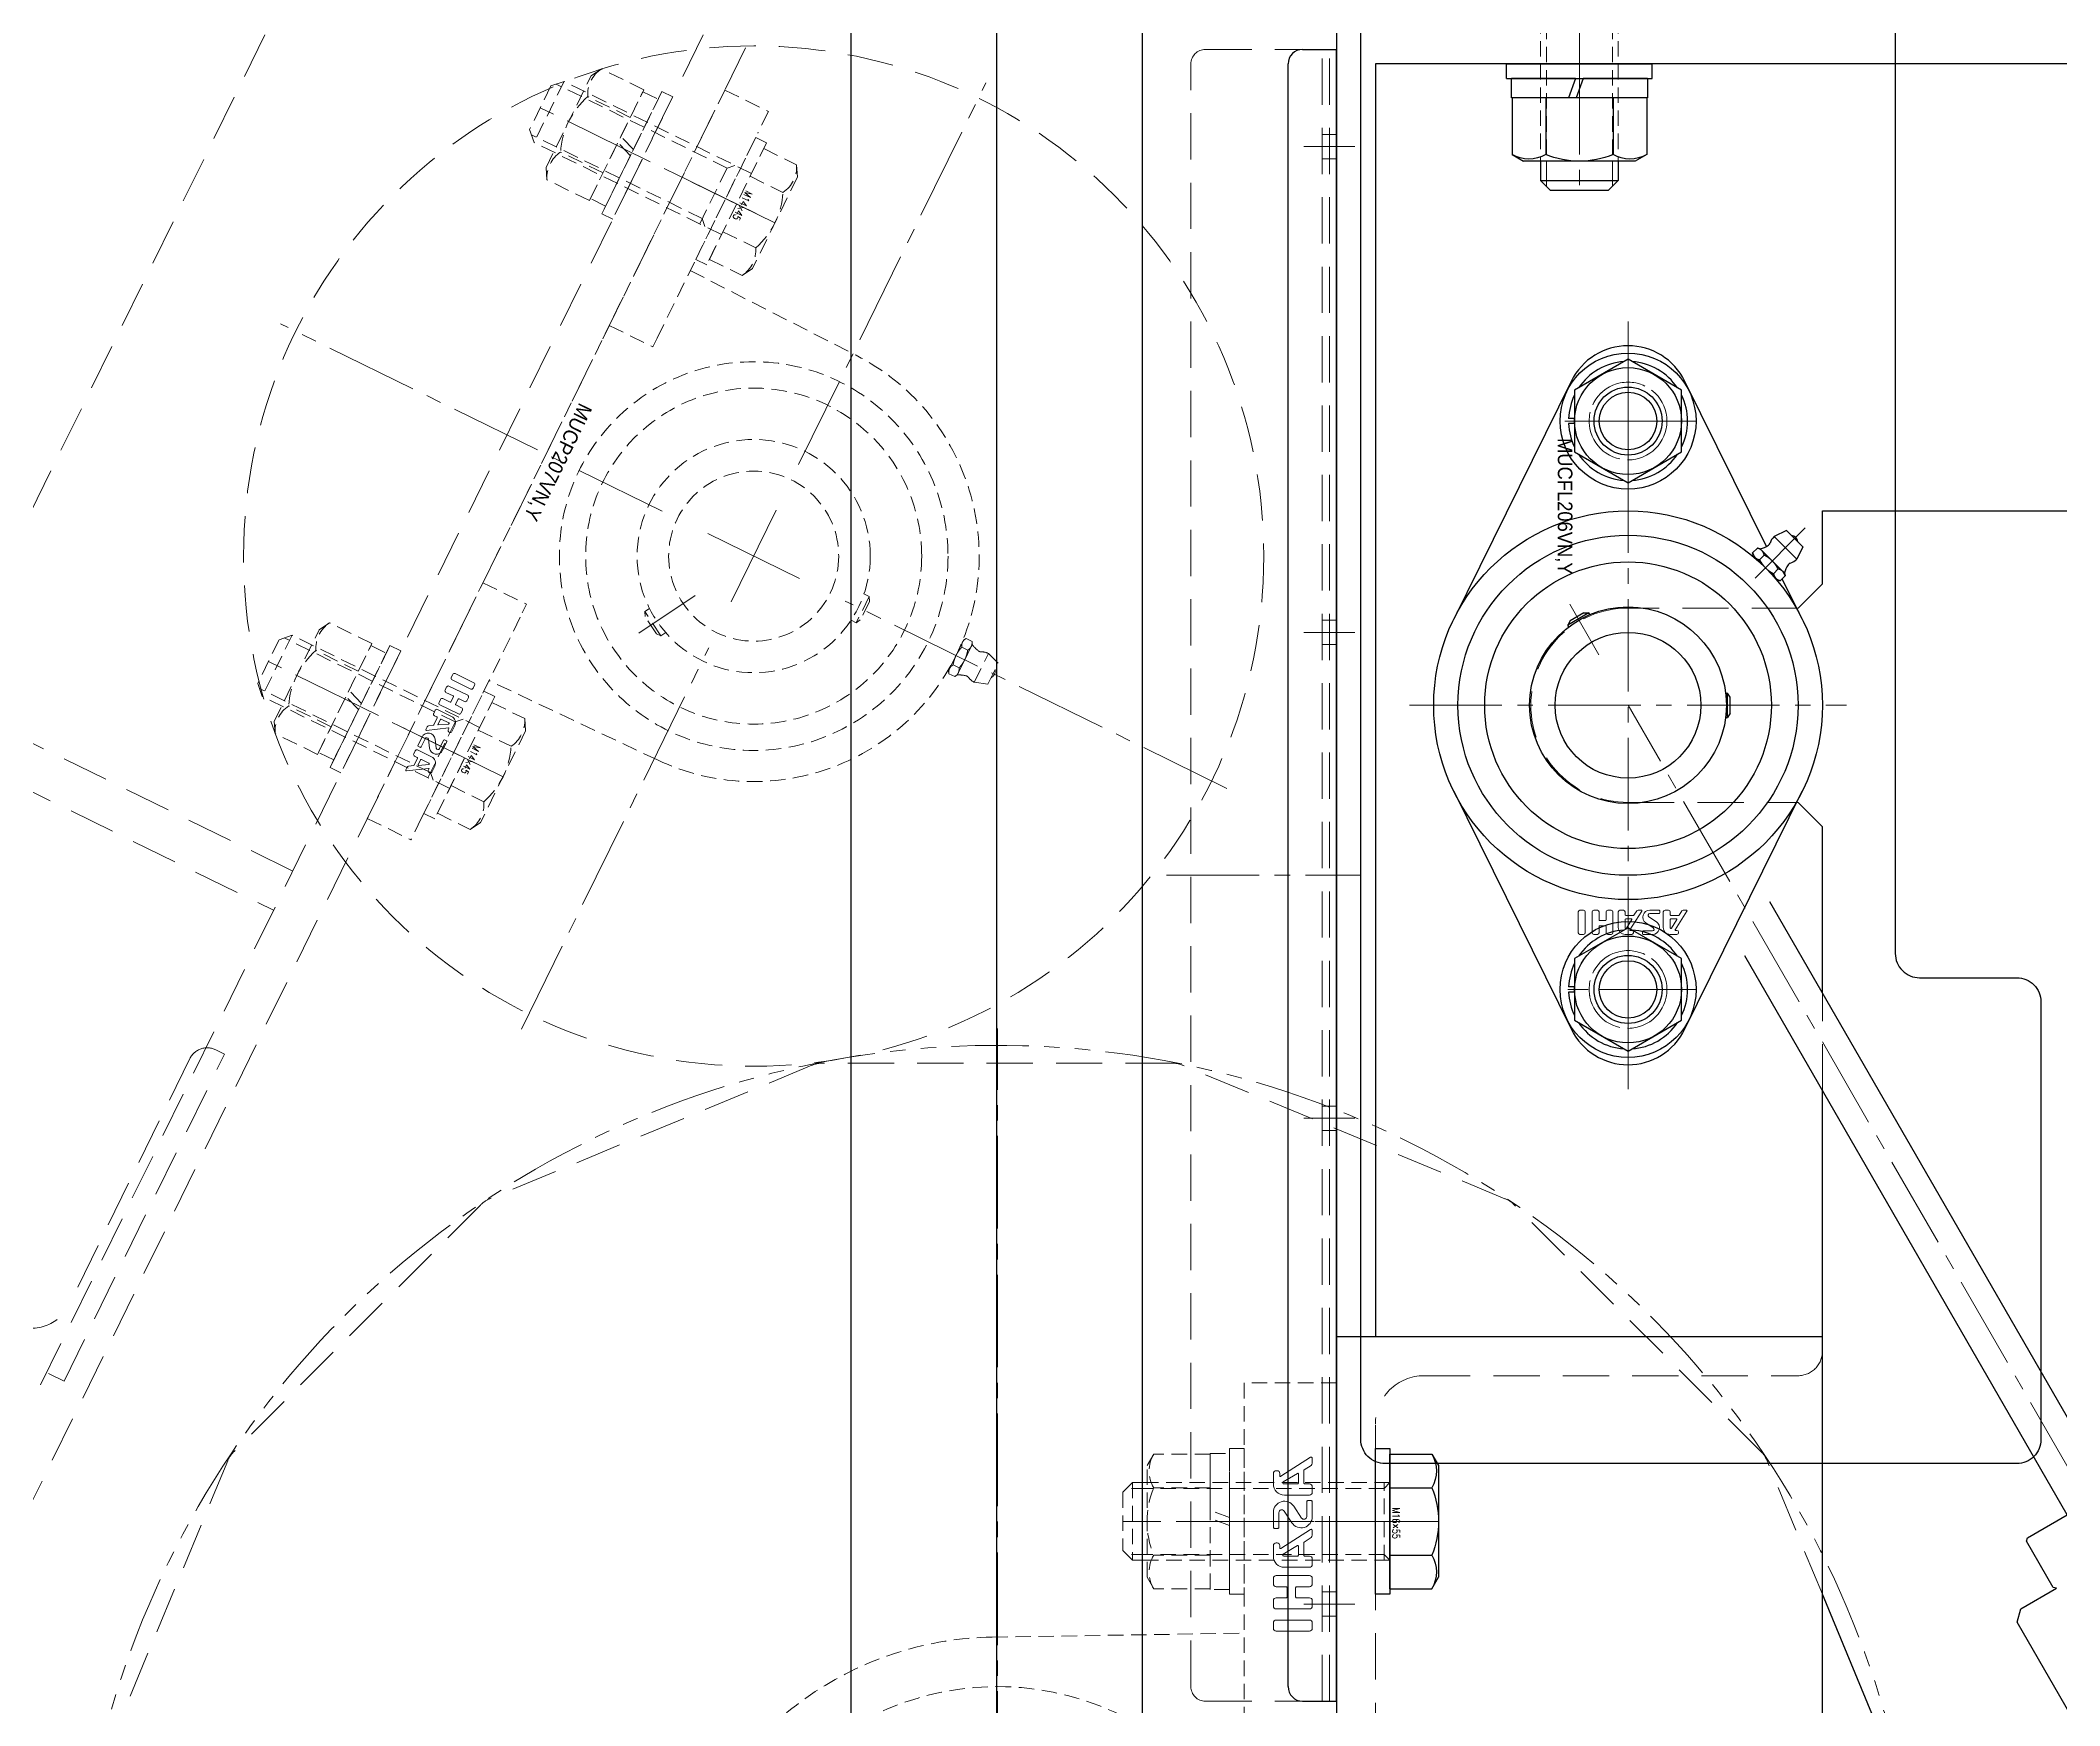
# Model space of a CAD drawing. Header units: millimetres. Extents: x 0 to 51411, y 0 to 16902.
# Drawn here: x 7376.4 to 7792.1, y 15455 to 15797.8 of the extents above; entities that cross this region are included whole.
import ezdxf

# ---------------------------------------------------------------- set-up
doc = ezdxf.new("R2010")
doc.units = ezdxf.units.MM
for name, pattern in [('CENTER2', [28.575, 19.05, -3.175, 3.175, -3.175]), ('HIDDEN2', [4.7625, 3.175, -1.5875]), ('PHANTOM2', [31.75, 15.875, -3.175, 3.175, -3.175, 3.175, -3.175])]:
    doc.linetypes.add(name, pattern=pattern)
for name, color, linetype, lineweight in [('01_外形線', 7, 'Continuous', 25), ('02_細線', 5, 'Continuous', 13), ('03_かくれ線', 6, 'HIDDEN2', 13), ('04_中心線', 1, 'CENTER2', 9), ('06_PHANTOM', 2, 'PHANTOM2', 13)]:
    doc.layers.add(name, color=color, linetype=linetype, lineweight=lineweight)
doc.layers.add('10_補助線', color=8, linetype='Continuous', lineweight=13, plot=False)
doc.styles.get("Standard").update_dxf_attribs({"font": 'arial.ttf'})
doc.styles.add('寸法用', font='simplex.shx', dxfattribs={"width": 0.8, "bigfont": '@extfont2.shx'})

# ---------------------------------------------------------------- blocks, each defined once
blk = doc.blocks.new('A$C630344D5_1_1_1')
at = {"color": 0}
blk.add_lwpolyline([(1160, 150.2), (280, 150.2, -0.037623), (275.52, 150.54), (28.38, 187.87, 1.096072), (6.32, -189.89), (309, -179.82, -0.030069), (312.61, -179.91), (1997.39, -326.79, 0.610481), (2025.81, -281.61), (1921.29, -105.09, -0.309422), (1923.51, -71.27), (2106.95, 162.34, 0.68117), (2034, 286.77), (1164.64, 150.56, -0.038872), (1160, 150.2)], format="xyb", dxfattribs=at)
blk = doc.blocks.new('*U1395')
at = {"layer": '04_中心線', "color": 0, "linetype": 'CENTER2', "transparency": 16777216}
for p, q in [((0, 38), (0, 193.5)), ((-193.5, 0), (-38, 0)), ((38, 0), (193.5, 0)), ((0, -193.5), (0, -38))]:
    blk.add_line(p, q, dxfattribs=at)
at = {"layer": '04_中心線', "color": 0, "linetype": 'Continuous', "transparency": 16777216}
for p, q in [((0, -19), (0, 19)), ((-19, 0), (19, 0))]:
    blk.add_line(p, q, dxfattribs=at)
blk = doc.blocks.new('*U1409')
at = {"layer": '04_中心線', "color": 0, "linetype": 'CENTER2', "transparency": 16777216}
for p, q in [((0, 21), (0, 108.5)), ((-108.5, 0), (-21, 0)), ((21, 0), (108.5, 0)), ((0, -108.5), (0, -21))]:
    blk.add_line(p, q, dxfattribs=at)
at = {"layer": '04_中心線', "color": 0, "linetype": 'Continuous', "transparency": 16777216}
for p, q in [((0, -10.5), (0, 10.5)), ((-10.5, 0), (10.5, 0))]:
    blk.add_line(p, q, dxfattribs=at)

msp = doc.modelspace()

# ---------------------------------------------------------------- linework, layer by layer
at = {"layer": '01_外形線'}
for p, q in [((7543.237, 15829.825), (7543.237, 15291.992)), ((7603.237, 15829.825), (7603.237, 15291.992)), ((7573.237, 15804.825), (7573.237, 15266.992)), ((7636.262, 15795.91), (7643.237, 15795.91)), ((7643.237, 15455.91), (7643.237, 15795.91)), ((7633.262, 15458.91), (7633.262, 15792.91)), ((7651.237, 15792.91), (7651.237, 15530.91)), ((7905.237, 15792.91), (7651.237, 15792.91)), ((7691.58, 15727.664), (7667.369, 15678.615)), ((7731.711, 15693.595), (7714.894, 15727.664)), ((7743.237, 15685.91), (7743.237, 15700.91)), ((7743.237, 15700.91), (7813.237, 15700.91)), ((7735.835, 15696.902), (7733.289, 15695.629)), ((7733.289, 15695.629), (7737.956, 15690.962)), ((7735.835, 15696.902), (7739.229, 15693.508)), ((7728.885, 15692.273), (7729.857, 15693.245)), ((7729.046, 15691.669), (7728.885, 15692.273)), ((7729.046, 15691.669), (7729.378, 15691.338)), ((7729.276, 15691.439), (7729.187, 15691.35)), ((7729.378, 15691.338), (7731.521, 15689.194)), ((7730.461, 15693.083), (7729.857, 15693.245)), ((7731.286, 15691.816), (7730.314, 15690.844)), ((7730.792, 15692.752), (7730.461, 15693.083)), ((7732.936, 15690.609), (7730.792, 15692.752)), ((7735.079, 15688.465), (7732.936, 15690.609)), ((7739.229, 15693.508), (7737.956, 15690.962)), ((7731.521, 15689.194), (7733.665, 15687.051)), ((7734.143, 15688.959), (7733.171, 15687.987)), ((7733.665, 15687.051), (7733.996, 15686.72)), ((7733.766, 15686.949), (7733.677, 15686.86)), ((7733.996, 15686.72), (7734.6, 15686.558)), ((7735.572, 15687.53), (7734.6, 15686.558)), ((7739.105, 15678.615), (7734.992, 15686.949)), ((7735.41, 15688.134), (7735.079, 15688.465)), ((7735.41, 15688.134), (7735.572, 15687.53)), ((7738.237, 15680.91), (7743.237, 15685.91)), ((7695.152, 15679.914), (7690.822, 15677.414)), ((7691.322, 15678.28), (7690.822, 15677.414)), ((7691.024, 15677.063), (7690.822, 15677.414)), ((7694.152, 15679.914), (7691.322, 15678.28)), ((7694.152, 15679.914), (7695.152, 15679.914)), ((7695.355, 15679.563), (7695.152, 15679.914)), ((7723.332, 15663.41), (7723.737, 15663.41)), ((7723.737, 15658.41), (7723.737, 15663.41)), ((7724.237, 15662.544), (7723.737, 15663.41)), ((7724.237, 15659.276), (7724.237, 15662.544)), ((7723.332, 15658.41), (7723.737, 15658.41)), ((7724.237, 15659.276), (7723.737, 15658.41)), ((7667.369, 15643.205), (7691.58, 15594.156)), ((7714.894, 15594.156), (7739.105, 15643.205)), ((7743.237, 15635.91), (7738.237, 15640.91)), ((7743.237, 15601.628), (7743.237, 15635.91)), ((7743.237, 15372.785), (7743.237, 15581.628)), ((7636.262, 15455.91), (7643.237, 15455.91))]:
    msp.add_line(p, q, dxfattribs=at)
at = {"layer": '01_外形線', "color": 4}
msp.add_lwpolyline([(7758.237, 15849.825), (7758.237, 15609.825, 0.4142136), (7763.237, 15604.825), (7783.237, 15604.825, -0.4142136), (7788.237, 15599.825), (7788.237, 15509.825, -0.4142136), (7783.237, 15504.825), (7653.237, 15504.825, -0.4142136), (7648.237, 15509.825), (7648.237, 15849.825, 0.4142136)], format="xyb", dxfattribs=at)
at = {"layer": '01_外形線'}
for points in [[(7643.237, 15800.91), (7643.237, 15270.91), (7913.237, 15270.91), (7913.237, 15790.91), (7903.237, 15800.91), (7643.237, 15800.91)], [(7678.237, 15792.91), (7708.237, 15792.91)], [(7678.237, 15789.91), (7678.237, 15792.91)], [(7678.237, 15789.91), (7708.237, 15789.91)], [(7692.437, 15789.91), (7679.237, 15789.91)], [(7679.237, 15785.91), (7679.237, 15789.91)], [(7692.437, 15789.91), (7690.981, 15785.91)], [(7694.037, 15789.91), (7692.581, 15785.91)], [(7707.237, 15789.91), (7694.037, 15789.91)], [(7707.237, 15789.91), (7707.237, 15785.91)], [(7708.237, 15789.91), (7708.237, 15792.91)], [(7690.981, 15785.91), (7679.237, 15785.91)], [(7707.093, 15785.91), (7679.381, 15785.91)], [(7679.381, 15785.91), (7679.381, 15774.271)], [(7686.309, 15785.91), (7686.309, 15774.271)], [(7707.237, 15785.91), (7692.581, 15785.91)], [(7700.165, 15785.91), (7700.165, 15774.271)], [(7707.093, 15785.91), (7707.093, 15774.271)], [(7679.381, 15774.271), (7681.737, 15772.91)], [(7704.737, 15772.91), (7681.737, 15772.91)], [(7685.237, 15772.91), (7685.237, 15768.91)], [(7701.237, 15772.91), (7701.237, 15768.91)], [(7707.093, 15774.271), (7704.737, 15772.91)], [(7685.237, 15768.91), (7687.237, 15766.91)], [(7685.237, 15768.91), (7701.237, 15768.91)], [(7701.237, 15768.91), (7699.237, 15766.91)], [(7687.237, 15766.91), (7699.237, 15766.91)], [(7703.237, 15732.112), (7692.237, 15725.761)], [(7714.237, 15725.761), (7703.237, 15732.112)], [(7692.237, 15725.761), (7692.237, 15713.059)], [(7714.237, 15713.059), (7714.237, 15725.761)], [(7692.237, 15719.935), (7690.998, 15719.935)], [(7692.237, 15718.885), (7690.998, 15718.885)], [(7692.237, 15713.059), (7703.237, 15706.708)], [(7703.237, 15706.708), (7714.237, 15713.059)], [(7732.324, 15620.531), (7802.317, 15499.298)], [(7703.237, 15615.112), (7692.237, 15608.761)], [(7714.237, 15608.761), (7703.237, 15615.112)], [(7692.237, 15608.761), (7692.237, 15596.059)], [(7714.237, 15596.059), (7714.237, 15608.761)], [(7806.336, 15432.337), (7783.336, 15472.174), (7784.068, 15474.906), (7791.43, 15479.156), (7790.747, 15479.339), (7785.247, 15488.865), (7785.43, 15489.548), (7793.657, 15494.298), (7727.261, 15609.299)], [(7692.237, 15602.935), (7690.998, 15602.935)], [(7692.237, 15601.885), (7690.998, 15601.885)], [(7692.237, 15596.059), (7703.237, 15589.708)], [(7703.237, 15589.708), (7714.237, 15596.059)], [(7743.237, 15270.91), (7743.237, 15530.91), (7643.237, 15530.91)]]:
    msp.add_lwpolyline(points, dxfattribs=at)
for points in [[(7686.309, 15774.271, -0.2679491), (7679.381, 15774.271)], [(7700.165, 15774.271, -0.1963667), (7686.309, 15774.271)], [(7707.093, 15774.271, -0.2679491), (7700.165, 15774.271)], [(7702.406, 15731.632, 0.2318694), (7693.068, 15726.241)], [(7713.406, 15726.241, 0.2318694), (7704.068, 15731.632)], [(7692.237, 15724.801, 0.103572), (7690.998, 15719.935)], [(7714.237, 15714.019, 0.2318694), (7714.237, 15724.801)], [(7690.998, 15718.885, 0.103572), (7692.237, 15714.019)], [(7693.068, 15712.579, 0.2318694), (7702.406, 15707.188)], [(7704.068, 15707.188, 0.2318694), (7713.406, 15712.579)], [(7702.406, 15614.632, 0.2318694), (7693.068, 15609.241)], [(7713.406, 15609.241, 0.2318694), (7704.068, 15614.632)], [(7692.237, 15607.801, 0.103572), (7690.998, 15602.935)], [(7714.237, 15597.019, 0.2318694), (7714.237, 15607.801)], [(7690.998, 15601.885, 0.103572), (7692.237, 15597.019)], [(7693.068, 15595.579, 0.2318694), (7702.406, 15590.188)], [(7704.068, 15590.188, 0.2318694), (7713.406, 15595.579)]]:
    msp.add_lwpolyline(points, format="xyb", dxfattribs=at)
at = {"layer": '01_外形線', "transparency": 33554495}
msp.add_lwpolyline([(7654.237, 15507.91), (7654.237, 15477.91), (7651.237, 15477.91), (7651.237, 15507.91)], close=True, dxfattribs=at)
for points in [[(7654.237, 15506.766), (7662.877, 15506.766)], [(7654.237, 15479.054), (7654.237, 15506.766)], [(7662.877, 15506.766), (7664.237, 15504.41)], [(7664.237, 15504.41), (7664.237, 15481.41)], [(7654.237, 15499.838), (7662.877, 15499.838)], [(7654.237, 15485.982), (7662.877, 15485.982)], [(7654.237, 15479.054), (7662.877, 15479.054)], [(7662.877, 15479.054), (7664.237, 15481.41)]]:
    msp.add_lwpolyline(points, dxfattribs=at)
for points in [[(7662.877, 15506.766, -0.2679491), (7662.877, 15499.838)], [(7662.877, 15499.838, -0.1963667), (7662.877, 15485.982)], [(7662.877, 15485.982, -0.2679491), (7662.877, 15479.054)], [(7759.786, 15372.785), (7759.786, 15436.784, 0.0984914), (7759.33, 15439.08), (7743.237, 15477.931)]]:
    msp.add_lwpolyline(points, format="xyb", dxfattribs=at)
at = {"layer": '01_外形線'}
for centre, radius in [((7703.237, 15719.41), 14), ((7703.237, 15719.41), 11), ((7703.237, 15719.41), 7), ((7703.237, 15719.41), 5.918), ((7703.237, 15660.91), 40), ((7703.237, 15660.91), 35), ((7703.237, 15660.91), 29.508), ((7703.237, 15660.91), 29.508), ((7703.237, 15660.91), 20.25), ((7703.237, 15660.91), 15), ((7703.237, 15602.41), 14), ((7703.237, 15602.41), 11), ((7703.237, 15602.41), 7), ((7703.237, 15602.41), 5.918)]:
    msp.add_circle(centre, radius, dxfattribs=at)
for centre, radius, start, end in [((7636.262, 15792.91), 3, 90, 180), ((7703.237, 15721.91), 13, 26.27136, 153.72864), ((7731.713, 15694.529), 0.8, 303.65336, 342.48703), ((7735.623, 15693.296), 3.3, 135, 162.48703), ((7736.621, 15694.294), 1.588, 9.19606, 80.80394), ((7728.831, 15698.858), 6, 285.76098, 303.65336), ((7741.185, 15686.504), 6, 146.34664, 164.23902), ((7736.856, 15689.386), 0.8, 107.51297, 146.34664), ((7735.623, 15693.296), 3.3, 287.51297, 315), ((7703.237, 15599.91), 13, 206.27136, 333.72864), ((7636.262, 15458.91), 3, 180, 270)]:
    msp.add_arc(centre, radius, start, end, dxfattribs=at)
for points, weights in [([(7728.885, 15692.273), (7729.046, 15691.669), (7729.378, 15691.338)], [1.06657306684, 1.07194812406, 1]), ([(7729.378, 15691.338), (7729.71, 15691.006), (7730.314, 15690.844)], [1, 1.07194812406, 1.06657306684]), ([(7730.792, 15692.752), (7730.461, 15693.083), (7729.857, 15693.245)], [1, 1.07194812406, 1.06657306684]), ([(7730.314, 15690.844), (7730.858, 15689.858), (7731.521, 15689.194)], [1.06657306684, 1.07194812406, 1]), ([(7731.286, 15691.816), (7731.124, 15692.42), (7730.792, 15692.752)], [1.06657306684, 1.07194812406, 1]), ([(7732.936, 15690.609), (7732.272, 15691.272), (7731.286, 15691.816)], [1, 1.07194812406, 1.06657306684]), ([(7734.143, 15688.959), (7733.599, 15689.945), (7732.936, 15690.609)], [1.06657306684, 1.07194812406, 1]), ([(7731.521, 15689.194), (7732.185, 15688.531), (7733.171, 15687.987)], [1, 1.07194812406, 1.06657306684]), ([(7733.171, 15687.987), (7733.333, 15687.383), (7733.665, 15687.051)], [1.06657306684, 1.07194812406, 1]), ([(7733.665, 15687.051), (7733.996, 15686.72), (7734.6, 15686.558)], [1, 1.07194812406, 1.06657306684]), ([(7735.079, 15688.465), (7734.747, 15688.797), (7734.143, 15688.959)], [1, 1.07194812406, 1.06657306684]), ([(7735.572, 15687.53), (7735.41, 15688.134), (7735.079, 15688.465)], [1.06657306684, 1.07194812406, 1])]:
    msp.add_rational_spline(points, weights, degree=2, dxfattribs=at)
at = {"layer": '02_細線'}
for points in [[(7686.437, 15772.91), (7686.437, 15767.71)], [(7700.037, 15772.91), (7700.037, 15767.71)]]:
    msp.add_lwpolyline(points, dxfattribs=at)
at = {"layer": '03_かくれ線', "ltscale": 3}
for p, q in [((7616.262, 15795.91), (7643.237, 15795.91)), ((7640.262, 15455.91), (7640.262, 15795.91)), ((7641.762, 15455.91), (7641.762, 15795.91)), ((7613.262, 15458.91), (7613.262, 15792.91)), ((7743.237, 15581.628), (7743.237, 15601.628)), ((7616.262, 15455.91), (7643.237, 15455.91))]:
    msp.add_line(p, q, dxfattribs=at)
at = {"layer": '03_かくれ線', "transparency": 33554495}
for p, q in [((7517.333, 15787.544), (7515.13, 15783.056)), ((7517.333, 15787.544), (7526.31, 15783.138)), ((7494.42, 15740.865), (7515.13, 15783.056)), ((7526.31, 15783.138), (7524.107, 15778.649)), ((7503.396, 15736.458), (7524.107, 15778.649)), ((7510.226, 15750.372), (7544.37, 15732.937)), ((7494.42, 15740.865), (7493.538, 15739.069)), ((7467.54, 15686.106), (7493.538, 15739.069)), ((7493.538, 15739.069), (7502.515, 15734.663)), ((7503.396, 15736.458), (7502.515, 15734.663)), ((7467.54, 15686.106), (7466.659, 15684.311)), ((7467.54, 15686.106), (7476.517, 15681.7)), ((7443.745, 15637.632), (7466.659, 15684.311)), ((7476.517, 15681.7), (7475.635, 15679.904)), ((7547.033, 15683.29), (7544.389, 15677.904)), ((7547.1, 15682.292), (7545.219, 15678.461)), ((7545.966, 15683.813), (7547.033, 15683.29)), ((7547.1, 15682.292), (7547.033, 15683.29)), ((7454.925, 15637.714), (7475.635, 15679.904)), ((7501.823, 15680.839), (7500.836, 15680.177)), ((7504.179, 15675.194), (7500.836, 15680.177)), ((7500.903, 15679.179), (7500.836, 15680.177)), ((7503.281, 15675.635), (7500.903, 15679.179)), ((7543.322, 15678.427), (7544.389, 15677.904)), ((7545.219, 15678.461), (7544.389, 15677.904)), ((7503.281, 15675.635), (7504.179, 15675.194)), ((7505.165, 15675.856), (7504.179, 15675.194)), ((7564.921, 15671.167), (7566.257, 15673.888)), ((7566.32, 15674.017), (7566.222, 15674.065)), ((7566.257, 15673.888), (7566.463, 15674.309)), ((7566.463, 15674.309), (7566.982, 15674.657)), ((7568.217, 15674.051), (7566.982, 15674.657)), ((7568.259, 15673.427), (7568.052, 15673.006)), ((7568.259, 15673.427), (7568.217, 15674.051)), ((7563.585, 15668.446), (7564.921, 15671.167)), ((7565.545, 15668.609), (7564.311, 15669.215)), ((7566.716, 15670.285), (7565.381, 15667.565)), ((7567.326, 15672.237), (7566.092, 15672.843)), ((7568.052, 15673.006), (7566.716, 15670.285)), ((7568.673, 15665.649), (7571.582, 15671.573)), ((7571.494, 15665.267), (7573.609, 15669.576)), ((7573.609, 15669.576), (7571.582, 15671.573)), ((7503.483, 15649.643), (7468.805, 15665.99)), ((7563.379, 15668.025), (7563.585, 15668.446)), ((7563.379, 15668.025), (7563.421, 15667.401)), ((7563.421, 15667.401), (7564.655, 15666.795)), ((7563.522, 15668.317), (7563.424, 15668.365)), ((7565.174, 15667.144), (7564.655, 15666.795)), ((7565.381, 15667.565), (7565.174, 15667.144)), ((7571.494, 15665.267), (7568.673, 15665.649)), ((7443.745, 15637.632), (7452.722, 15633.225)), ((7454.925, 15637.714), (7452.722, 15633.225))]:
    msp.add_line(p, q, dxfattribs=at)
at = {"layer": '03_かくれ線'}
for p, q in [((7640.237, 15778.41), (7643.237, 15778.41)), ((7640.237, 15773.41), (7643.237, 15773.41)), ((7640.237, 15678.41), (7643.237, 15678.41)), ((7640.237, 15673.41), (7643.237, 15673.41)), ((7640.237, 15578.41), (7643.237, 15578.41)), ((7640.237, 15573.41), (7643.237, 15573.41)), ((7640.237, 15478.41), (7643.237, 15478.41)), ((7640.237, 15473.41), (7643.237, 15473.41))]:
    msp.add_line(p, q, dxfattribs=at)
for points in [[(7685.237, 15811.91), (7685.237, 15772.91)], [(7686.437, 15810.71), (7686.437, 15772.91)], [(7700.037, 15810.71), (7700.037, 15772.91)], [(7701.237, 15811.91), (7701.237, 15772.91)]]:
    msp.add_lwpolyline(points, dxfattribs=at)
at = {"layer": '03_かくれ線', "ltscale": 3, "transparency": 33554495}
for points in [[(7422.654, 15798.91), (7260.943, 15469.477), (7274.654, 15429.328), (7328.515, 15402.889), (7522.913, 15798.91)], [(7512.887, 15798.91), (7320.436, 15406.854)], [(7428.395, 15626.786), (7361.069, 15659.835), (7357.103, 15651.755), (7424.429, 15618.707)]]:
    msp.add_lwpolyline(points, dxfattribs=at)
at = {"layer": '03_かくれ線', "transparency": 33554495}
for points in [[(7480.554, 15771.622), (7489.808, 15790.473)], [(7491.919, 15791.889), (7489.808, 15790.473)], [(7500.652, 15787.602), (7491.919, 15791.889)], [(7481.549, 15788.4), (7477.143, 15779.423)], [(7484.226, 15789.314), (7478.057, 15776.747)], [(7484.226, 15789.314), (7481.549, 15788.4)], [(7517.809, 15771.492), (7482.62, 15788.766)], [(7522.826, 15770.366), (7484.226, 15789.314)], [(7497.854, 15781.901), (7489.12, 15786.188)], [(7489.458, 15764.798), (7500.652, 15787.602)], [(7504.366, 15787.225), (7492.028, 15762.09)], [(7506.61, 15786.124), (7494.272, 15760.989)], [(7495.925, 15777.972), (7500.453, 15787.197)], [(7498.506, 15775.286), (7503.595, 15785.655)], [(7500.453, 15787.197), (7503.595, 15785.655)], [(7506.61, 15786.124), (7504.366, 15787.225)], [(7478.057, 15776.747), (7477.143, 15779.423)], [(7512.697, 15761.079), (7477.508, 15778.353)], [(7498.506, 15775.286), (7495.925, 15777.972)], [(7516.657, 15757.799), (7478.057, 15776.747)], [(7492.257, 15770.499), (7483.523, 15774.786)], [(7489.657, 15765.204), (7495.308, 15776.715)], [(7492.799, 15763.661), (7497.889, 15774.03)], [(7497.889, 15774.03), (7495.308, 15776.715)], [(7514.144, 15752.68), (7525.338, 15775.484)], [(7525.338, 15775.484), (7532.097, 15772.167)], [(7480.725, 15769.085), (7480.554, 15771.622)], [(7489.458, 15764.798), (7480.725, 15769.085)], [(7512.168, 15760.002), (7518.338, 15772.569)], [(7517.809, 15771.492), (7519.415, 15772.041)], [(7522.54, 15769.783), (7529.298, 15766.466)], [(7532.268, 15769.63), (7523.014, 15750.779)], [(7532.097, 15772.167), (7532.268, 15769.63)], [(7492.799, 15763.661), (7489.657, 15765.204)], [(7492.028, 15762.09), (7494.272, 15760.989)], [(7512.697, 15761.079), (7513.246, 15759.473)], [(7516.943, 15758.381), (7523.701, 15755.064)], [(7514.144, 15752.68), (7520.903, 15749.363)], [(7520.903, 15749.363), (7523.014, 15750.779)], [(7435.956, 15677.884), (7433.845, 15676.468)], [(7444.69, 15673.597), (7435.956, 15677.884)], [(7425.587, 15674.395), (7421.18, 15665.418)], [(7428.263, 15675.309), (7422.094, 15662.741)], [(7424.591, 15657.616), (7433.845, 15676.468)], [(7428.263, 15675.309), (7425.587, 15674.395)], [(7461.846, 15657.487), (7426.657, 15674.76)], [(7466.863, 15656.361), (7428.263, 15675.309)], [(7433.496, 15650.793), (7444.69, 15673.597)], [(7448.404, 15673.22), (7436.066, 15648.085)], [(7439.963, 15663.967), (7444.491, 15673.192)], [(7444.491, 15673.192), (7447.633, 15671.649)], [(7450.648, 15672.119), (7448.404, 15673.22)], [(7441.891, 15667.896), (7433.158, 15672.183)], [(7450.648, 15672.119), (7438.31, 15646.984)], [(7442.543, 15661.281), (7447.633, 15671.649)], [(7422.094, 15662.741), (7421.18, 15665.418)], [(7456.735, 15647.074), (7421.546, 15664.347)], [(7460.694, 15643.793), (7422.094, 15662.741)], [(7436.294, 15656.494), (7427.561, 15660.781)], [(7433.695, 15651.198), (7439.346, 15662.71)], [(7441.926, 15660.024), (7439.346, 15662.71)], [(7442.543, 15661.281), (7439.963, 15663.967)], [(7458.182, 15638.675), (7469.376, 15661.479)], [(7469.376, 15661.479), (7476.134, 15658.162)], [(7424.762, 15655.08), (7424.591, 15657.616)], [(7436.837, 15649.656), (7441.926, 15660.024)], [(7456.206, 15645.997), (7462.375, 15658.564)], [(7461.846, 15657.487), (7463.452, 15658.035)], [(7476.134, 15658.162), (7476.305, 15655.625)], [(7433.496, 15650.793), (7424.762, 15655.08)], [(7466.577, 15655.778), (7473.336, 15652.461)], [(7476.305, 15655.625), (7467.052, 15636.774)], [(7436.837, 15649.656), (7433.695, 15651.198)], [(7436.066, 15648.085), (7438.31, 15646.984)], [(7456.735, 15647.074), (7457.283, 15645.468)], [(7460.98, 15644.376), (7467.739, 15641.058)], [(7458.182, 15638.675), (7464.94, 15635.357)], [(7464.94, 15635.357), (7467.052, 15636.774)], [(7643.237, 15521.41), (7624.237, 15521.41)], [(7624.237, 15521.41), (7624.237, 15452.91)], [(7643.237, 15521.41), (7643.237, 15451.41)], [(7617.237, 15495.166), (7617.237, 15506.91)], [(7617.237, 15506.91), (7621.237, 15506.91)], [(7621.237, 15507.91), (7621.237, 15477.91)], [(7621.237, 15507.91), (7624.237, 15507.91)], [(7621.237, 15493.71), (7621.237, 15506.91)], [(7624.237, 15507.91), (7624.237, 15477.91)], [(7605.598, 15506.766), (7604.237, 15504.41)], [(7604.237, 15481.41), (7604.237, 15504.41)], [(7617.237, 15506.766), (7605.598, 15506.766)], [(7617.237, 15479.054), (7617.237, 15506.766)], [(7601.237, 15500.91), (7599.237, 15498.91)], [(7599.237, 15498.91), (7599.237, 15486.91)], [(7604.237, 15499.71), (7600.037, 15499.71)], [(7604.237, 15500.91), (7601.237, 15500.91)], [(7601.237, 15500.91), (7601.237, 15484.91)], [(7654.237, 15500.91), (7604.237, 15500.91)], [(7653.037, 15499.71), (7604.237, 15499.71)], [(7617.237, 15499.838), (7605.598, 15499.838)], [(7653.037, 15484.91), (7653.037, 15500.91)], [(7653.037, 15499.71), (7654.237, 15500.91)], [(7621.237, 15493.71), (7617.237, 15495.166)], [(7617.237, 15478.91), (7617.237, 15493.566)], [(7621.237, 15492.11), (7617.237, 15493.566)], [(7621.237, 15478.91), (7621.237, 15492.11)], [(7601.237, 15484.91), (7599.237, 15486.91)], [(7604.237, 15486.11), (7600.037, 15486.11)], [(7653.037, 15486.11), (7604.237, 15486.11)], [(7653.037, 15486.11), (7654.237, 15484.91)], [(7604.237, 15484.91), (7601.237, 15484.91)], [(7654.237, 15484.91), (7604.237, 15484.91)], [(7617.237, 15485.982), (7605.598, 15485.982)], [(7605.598, 15479.054), (7604.237, 15481.41)], [(7617.237, 15479.054), (7605.598, 15479.054)], [(7621.237, 15478.91), (7617.237, 15478.91)], [(7621.237, 15477.91), (7624.237, 15477.91)], [(7572.374, 15469.102), (7624.237, 15469.91)]]:
    msp.add_lwpolyline(points, dxfattribs=at)
for points in [[(7489.12, 15786.188, -0.2679491), (7491.919, 15791.889)], [(7483.523, 15774.786, -0.2001545), (7489.12, 15786.188)], [(7480.725, 15769.085, -0.2679491), (7483.523, 15774.786)], [(7532.097, 15772.167, -0.2679491), (7529.298, 15766.466)], [(7529.298, 15766.466, -0.2001545), (7523.701, 15755.064)], [(7523.701, 15755.064, -0.2679491), (7520.903, 15749.363)], [(7433.158, 15672.183, -0.2679491), (7435.956, 15677.884)], [(7427.561, 15660.781, -0.2001545), (7433.158, 15672.183)], [(7424.762, 15655.08, -0.2679491), (7427.561, 15660.781)], [(7476.134, 15658.162, -0.2679491), (7473.336, 15652.461)], [(7473.336, 15652.461, -0.2001545), (7467.739, 15641.058)], [(7467.739, 15641.058, -0.2679491), (7464.94, 15635.357)], [(7605.598, 15499.838, -0.2679491), (7605.598, 15506.766)], [(7605.598, 15485.982, -0.1963667), (7605.598, 15499.838)], [(7605.598, 15479.054, -0.2679491), (7605.598, 15485.982)]]:
    msp.add_lwpolyline(points, format="xyb", dxfattribs=at)
for points in [[(7506.61, 15786.124), (7494.272, 15760.989), (7492.028, 15762.09), (7504.366, 15787.225)], [(7511.354, 15752.668), (7523.692, 15777.803), (7525.936, 15776.702), (7513.598, 15751.567)], [(7450.648, 15672.119), (7438.31, 15646.984), (7436.066, 15648.085), (7448.404, 15673.22)], [(7455.391, 15638.663), (7467.729, 15663.798), (7469.974, 15662.697), (7457.635, 15637.562)]]:
    msp.add_lwpolyline(points, close=True, dxfattribs=at)
at = {"layer": '03_かくれ線', "ltscale": 3}
for points in [[(7738.237, 15680.91), (7703.237, 15680.91, 1), (7703.237, 15640.91), (7738.237, 15640.91)], [(7743.237, 15273.91, 0.4142136), (7738.237, 15278.91), (7661.237, 15278.91, -0.4142136), (7651.237, 15288.91), (7651.237, 15512.91, -0.4142136), (7661.237, 15522.91), (7738.237, 15522.91, 0.4142136), (7743.237, 15527.91)]]:
    msp.add_lwpolyline(points, format="xyb", dxfattribs=at)
at = {"layer": '03_かくれ線', "ltscale": 3, "transparency": 33554495}
msp.add_lwpolyline([(7412.564, 15589.997, 0.4142136), (7407.211, 15588.169), (7382.314, 15537.45, -0.4142136), (7370.939, 15533.566), (7320.22, 15558.462, 0.4142136), (7314.866, 15556.634), (7313.985, 15554.839), (7381.311, 15521.79), (7414.36, 15589.116)], format="xyb", close=True, dxfattribs=at)
msp.add_lwpolyline([(7743.237, 15477.931), (7731.873, 15505.366, 0.0984914), (7730.572, 15507.312), (7679.839, 15558.045, 0.0984914), (7677.893, 15559.346), (7611.607, 15586.803, 0.0984914), (7609.311, 15587.259), (7537.563, 15587.259, 0.0984914), (7535.267, 15586.803), (7468.981, 15559.346, 0.0984914), (7467.035, 15558.045), (7416.302, 15507.312, 0.0984914), (7415.001, 15505.366), (7387.545, 15439.08, 0.0984914), (7387.088, 15436.784), (7387.088, 15365.036, 0.0984914), (7387.545, 15362.74), (7415.001, 15296.454, 0.0984914), (7416.302, 15294.508), (7457.9, 15252.91)], format="xyb", dxfattribs=at)
msp.add_circle((7523.269, 15691.613), 105, dxfattribs=at)
at = {"layer": '03_かくれ線', "transparency": 33554495}
for radius in [40, 34.583, 34.583, 24, 17.5]:
    msp.add_circle((7523.269, 15691.613), radius, dxfattribs=at)
at = {"layer": '03_かくれ線'}
for centre in [(7703.237, 15719.41), (7703.237, 15602.41)]:
    msp.add_circle(centre, 8, dxfattribs=at)
at = {"layer": '03_かくれ線', "ltscale": 3}
for centre in [(7703.237, 15719.41), (7703.237, 15602.41)]:
    msp.add_circle(centre, 8, dxfattribs=at)
for centre, start, end in [((7616.262, 15792.91), 90, 180), ((7616.262, 15458.91), 180, 270)]:
    msp.add_arc(centre, 3, start, end, dxfattribs=at)
at = {"layer": '03_かくれ線', "transparency": 33554495}
for centre, radius, start, end in [((7523.269, 15691.613), 46.4, 244.76005, 62.94927), ((7573.197, 15676.836), 6, 214.61564, 232.50802), ((7570.032, 15672.71), 0.8, 232.50802, 271.34169), ((7570.128, 15668.611), 3.3, 63.85466, 91.34169), ((7565.498, 15661.152), 6, 75.2013, 93.09368), ((7566.826, 15666.18), 0.8, 36.36762, 75.2013), ((7570.128, 15668.611), 3.3, 216.36762, 243.85466), ((7571.396, 15667.989), 1.588, 298.05072, 9.65859), ((7573.437, 15400.91), 68.2, 90.89288, 220.73819), ((7573.437, 15400.91), 58, 63.70844, 116.29156)]:
    msp.add_arc(centre, radius, start, end, dxfattribs=at)
for points, weights in [([(7566.092, 15672.843), (7566.05, 15673.467), (7566.257, 15673.888)], [1.06657306684, 1.07194812406, 1]), ([(7566.257, 15673.888), (7566.463, 15674.309), (7566.982, 15674.657)], [1, 1.07194812406, 1.06657306684]), ([(7568.217, 15674.051), (7568.259, 15673.427), (7568.052, 15673.006)], [1.06657306684, 1.07194812406, 1]), ([(7563.585, 15668.446), (7563.792, 15668.867), (7564.311, 15669.215)], [1, 1.07194812406, 1.06657306684]), ([(7564.311, 15669.215), (7564.508, 15670.325), (7564.921, 15671.167)], [1.06657306684, 1.07194812406, 1]), ([(7564.921, 15671.167), (7565.334, 15672.009), (7566.092, 15672.843)], [1, 1.07194812406, 1.06657306684]), ([(7566.716, 15670.285), (7566.303, 15669.444), (7565.545, 15668.609)], [1, 1.07194812406, 1.06657306684]), ([(7567.326, 15672.237), (7567.13, 15671.127), (7566.716, 15670.285)], [1.06657306684, 1.07194812406, 1]), ([(7568.052, 15673.006), (7567.845, 15672.585), (7567.326, 15672.237)], [1, 1.07194812406, 1.06657306684]), ([(7563.421, 15667.401), (7563.379, 15668.025), (7563.585, 15668.446)], [1.06657306684, 1.07194812406, 1]), ([(7565.381, 15667.565), (7565.174, 15667.144), (7564.655, 15666.795)], [1, 1.07194812406, 1.06657306684]), ([(7565.545, 15668.609), (7565.587, 15667.985), (7565.381, 15667.565)], [1.06657306684, 1.07194812406, 1])]:
    msp.add_rational_spline(points, weights, degree=2, dxfattribs=at)
at = {"layer": '04_中心線'}
for p, q in [((7693.237, 15787.545), (7693.237, 15821.953)), ((7636.487, 15775.91), (7646.987, 15775.91)), ((7703.237, 15739.91), (7703.237, 15581.91)), ((7690.237, 15719.41), (7716.237, 15719.41)), ((7690.237, 15719.41), (7716.237, 15719.41)), ((7729.4, 15687.073), (7739.724, 15697.397)), ((7691.237, 15681.695), (7697.237, 15671.302)), ((7636.487, 15675.91), (7646.987, 15675.91)), ((7658.237, 15660.91), (7748.237, 15660.91)), ((7838.487, 15426.65), (7703.237, 15660.91)), ((7608.262, 15625.91), (7648.237, 15625.91)), ((7716.237, 15602.41), (7690.237, 15602.41)), ((7716.237, 15602.41), (7690.237, 15602.41)), ((7636.487, 15575.91), (7646.987, 15575.91)), ((7636.487, 15475.91), (7646.987, 15475.91))]:
    msp.add_line(p, q, dxfattribs=at)
at = {"layer": '04_中心線', "transparency": 33554495}
for p, q in [((7523.781, 15762.099), (7504.032, 15771.794)), ((7499.601, 15675.736), (7511.227, 15683.535)), ((7467.818, 15648.094), (7448.07, 15657.788))]:
    msp.add_line(p, q, dxfattribs=at)
at = {"layer": '04_中心線'}
for points in [[(7693.237, 15821.91), (7693.237, 15766.91)], [(7703.237, 15705.41), (7703.237, 15733.41)], [(7703.237, 15705.41), (7703.237, 15733.41)], [(7717.237, 15719.41), (7689.237, 15719.41)], [(7703.237, 15588.41), (7703.237, 15616.41)], [(7703.237, 15588.41), (7703.237, 15616.41)], [(7717.237, 15602.41), (7689.237, 15602.41)], [(7717.237, 15602.41), (7689.237, 15602.41)]]:
    msp.add_lwpolyline(points, dxfattribs=at)
at = {"layer": '04_中心線', "transparency": 33554495}
for points in [[(7527.641, 15760.205), (7479.346, 15783.912)], [(7471.678, 15646.199), (7423.383, 15669.906)], [(7664.237, 15492.91), (7599.237, 15492.91)], [(7613.237, 15492.91), (7653.237, 15492.91)], [(7573.437, 15324.598), (7573.437, 15477.222)]]:
    msp.add_lwpolyline(points, dxfattribs=at)
at = {"layer": '10_補助線', "transparency": 33554495}
for p, q in [((7460.552, 15664.85), (7464.399, 15662.962)), ((7461.333, 15667.252), (7461.018, 15666.611)), ((7461.182, 15666.133), (7465.029, 15664.244)), ((7465.658, 15665.527), (7461.811, 15667.415)), ((7465.507, 15664.408), (7465.822, 15665.049)), ((7458.5, 15661.481), (7458.815, 15662.122)), ((7462.511, 15659.115), (7458.664, 15661.003)), ((7459.293, 15662.286), (7460.768, 15661.562)), ((7459.759, 15664.046), (7460.074, 15664.687)), ((7461.397, 15662.844), (7459.923, 15663.568)), ((7460.959, 15661.627), (7461.463, 15662.653)), ((7462.424, 15662.181), (7461.921, 15661.155)), ((7461.986, 15660.964), (7463.14, 15660.397)), ((7463.77, 15661.68), (7462.616, 15662.246)), ((7464.563, 15662.484), (7464.248, 15661.843)), ((7456.329, 15656.697), (7457.378, 15656.836)), ((7457.399, 15659.237), (7457.714, 15659.878)), ((7457.433, 15656.876), (7458.14, 15658.316)), ((7458.075, 15658.507), (7457.562, 15658.759)), ((7458.191, 15660.041), (7461.077, 15658.625)), ((7458.27, 15656.96), (7458.781, 15658.001)), ((7460.468, 15657.037), (7458.341, 15656.858)), ((7458.973, 15658.067), (7460.519, 15657.308)), ((7461.73, 15656.713), (7461.135, 15655.501)), ((7463.304, 15659.919), (7462.989, 15659.278)), ((7455.005, 15654.36), (7454.157, 15652.633)), ((7454.222, 15652.441), (7454.607, 15652.253)), ((7454.798, 15652.318), (7455.632, 15654.016)), ((7455.782, 15655.944), (7456.056, 15656.501)), ((7460.452, 15656.241), (7455.926, 15655.739)), ((7456.306, 15653.906), (7456.546, 15652.093)), ((7457.944, 15652.106), (7457.704, 15653.918)), ((7459.452, 15653.694), (7458.618, 15651.995)), ((7459.245, 15651.651), (7460.093, 15653.379)), ((7460.028, 15653.57), (7459.643, 15653.759)), ((7460.39, 15655.867), (7460.524, 15656.138)), ((7460.657, 15655.338), (7460.554, 15655.389)), ((7452.237, 15648.362), (7453.286, 15648.501)), ((7453.307, 15650.901), (7453.622, 15651.543)), ((7453.341, 15648.54), (7454.048, 15649.98)), ((7453.983, 15650.172), (7453.47, 15650.423)), ((7454.1, 15651.706), (7456.985, 15650.289)), ((7454.179, 15648.625), (7454.69, 15649.666)), ((7456.376, 15648.701), (7454.249, 15648.522)), ((7454.881, 15649.731), (7456.427, 15648.972)), ((7457.638, 15648.378), (7457.043, 15647.166)), ((7451.69, 15647.609), (7451.963, 15648.166)), ((7456.36, 15647.905), (7451.835, 15647.404)), ((7456.299, 15647.531), (7456.432, 15647.803)), ((7456.568, 15647.001), (7456.465, 15647.052))]:
    msp.add_line(p, q, dxfattribs=at)
at = {"layer": '10_補助線'}
for p, q in [((7692.993, 15614.09), (7692.993, 15618.376)), ((7693.35, 15618.733), (7694.065, 15618.733)), ((7694.422, 15618.376), (7694.422, 15614.09)), ((7695.85, 15618.376), (7695.85, 15614.09)), ((7696.922, 15618.733), (7696.208, 15618.733)), ((7697.279, 15616.733), (7697.279, 15618.376)), ((7697.279, 15614.09), (7697.279, 15615.376)), ((7698.565, 15616.59), (7697.422, 15616.59)), ((7697.422, 15615.519), (7698.565, 15615.519)), ((7698.708, 15618.376), (7698.708, 15616.733)), ((7698.708, 15615.376), (7698.708, 15614.09)), ((7699.779, 15618.733), (7699.065, 15618.733)), ((7700.136, 15614.09), (7700.136, 15618.376)), ((7701.208, 15618.376), (7701.208, 15615.161)), ((7702.279, 15618.733), (7701.565, 15618.733)), ((7702.636, 15617.804), (7702.636, 15618.376)), ((7702.636, 15616.804), (7702.636, 15615.082)), ((7704.384, 15617.661), (7702.779, 15617.661)), ((7703.939, 15616.947), (7702.779, 15616.947)), ((7702.902, 15615.009), (7704, 15616.839)), ((7703.623, 15614.672), (7706.068, 15618.513)), ((7705.03, 15618.574), (7704.443, 15617.693)), ((7705.947, 15618.733), (7705.327, 15618.733)), ((7708.44, 15615.102), (7706.919, 15616.116)), ((7707.546, 15617.364), (7709.068, 15616.35)), ((7707.712, 15618.733), (7709.636, 15618.733)), ((7709.636, 15618.019), (7707.744, 15618.019)), ((7709.779, 15618.59), (7709.779, 15618.161)), ((7710.493, 15618.376), (7710.493, 15615.161)), ((7711.565, 15618.733), (7710.85, 15618.733)), ((7711.922, 15617.804), (7711.922, 15618.376)), ((7711.922, 15616.804), (7711.922, 15615.082)), ((7713.669, 15617.661), (7712.065, 15617.661)), ((7713.224, 15616.947), (7712.065, 15616.947)), ((7712.187, 15615.009), (7713.286, 15616.839)), ((7712.909, 15614.672), (7715.354, 15618.513)), ((7714.316, 15618.575), (7713.729, 15617.694)), ((7715.233, 15618.734), (7714.613, 15618.734)), ((7694.065, 15613.733), (7693.35, 15613.733)), ((7696.208, 15613.733), (7696.922, 15613.733)), ((7699.065, 15613.733), (7699.779, 15613.733)), ((7702.636, 15613.733), (7703.986, 15613.733)), ((7703.986, 15614.562), (7703.684, 15614.562)), ((7704.343, 15614.09), (7704.343, 15614.205)), ((7706.208, 15613.876), (7706.208, 15614.304)), ((7706.35, 15614.447), (7708.242, 15614.447)), ((7708.275, 15613.733), (7706.35, 15613.733)), ((7711.922, 15613.733), (7713.272, 15613.733)), ((7713.272, 15614.562), (7712.969, 15614.562)), ((7713.629, 15614.087), (7713.629, 15614.202))]:
    msp.add_line(p, q, dxfattribs=at)
at = {"layer": '10_補助線', "transparency": 33554495}
for points in [[(7630.238, 15502.781, -0.4142136), (7630.809, 15503.353)], [(7630.993, 15503.353, -0.4142136), (7631.565, 15502.781)], [(7635.207, 15502.804, -0.5829709), (7635.38, 15502.706)], [(7636.525, 15503.418, -0.2507649), (7636.576, 15503.513)], [(7637.886, 15506.112, -0.5918177), (7638.238, 15505.92)], [(7638.239, 15504.928, -0.2507649), (7637.985, 15504.452)], [(7632.523, 15498.336, -0.4142136), (7630.238, 15500.622)], [(7631.74, 15502.201, -0.5918177), (7631.565, 15502.298)], [(7632.396, 15500.622, -0.7606673), (7632.279, 15501.046)], [(7635.38, 15500.85, -0.4142136), (7635.152, 15500.622)], [(7636.752, 15500.622, -0.4142136), (7636.523, 15500.85)], [(7637.666, 15500.622, -0.4142136), (7638.238, 15500.05)], [(7638.238, 15498.907, -0.4142136), (7637.666, 15498.336)], [(7630.238, 15494.787, -0.742056), (7634.425, 15496.055)], [(7631.38, 15494.734, -0.742056), (7632.427, 15495.051)], [(7637.095, 15496.965, -0.4142136), (7637.323, 15497.193)], [(7638.009, 15497.193, -0.4142136), (7638.238, 15496.965)], [(7630.466, 15491.479, -0.4142136), (7630.238, 15491.707)], [(7631.38, 15491.707, -0.4142136), (7631.152, 15491.479)], [(7638.238, 15493.885, -0.742056), (7634.05, 15492.617)], [(7637.095, 15493.938, -0.742056), (7636.048, 15493.621)], [(7637.886, 15491.255, -0.5918177), (7638.238, 15491.062)], [(7630.238, 15487.924, -0.4142136), (7630.809, 15488.496)], [(7630.993, 15488.496, -0.4142136), (7631.565, 15487.924)], [(7631.74, 15487.344, -0.5918177), (7631.565, 15487.441)], [(7632.396, 15485.765, -0.7606673), (7632.279, 15486.189)], [(7635.207, 15487.946, -0.5829709), (7635.38, 15487.848)], [(7636.523, 15488.561, -0.2507649), (7636.574, 15488.656)], [(7638.238, 15490.07, -0.2507649), (7637.983, 15489.595)], [(7632.523, 15483.479, -0.4142136), (7630.238, 15485.765)], [(7635.38, 15485.993, -0.4142136), (7635.152, 15485.765)], [(7636.752, 15485.765, -0.4142136), (7636.523, 15485.993)], [(7637.666, 15485.765, -0.4142136), (7638.238, 15485.193)], [(7638.238, 15484.05, -0.4142136), (7637.666, 15483.479)], [(7630.238, 15481.193, -0.4142136), (7630.809, 15481.765)], [(7630.809, 15479.479, -0.4142136), (7630.238, 15480.05)], [(7632.866, 15479.479, -0.4142136), (7633.095, 15479.25)], [(7634.809, 15479.25, -0.4142136), (7635.038, 15479.479)], [(7637.666, 15481.765, -0.4142136), (7638.238, 15481.193)], [(7638.238, 15480.05, -0.4142136), (7637.666, 15479.479)], [(7630.238, 15476.622, -0.4142136), (7630.809, 15477.193)], [(7630.809, 15474.907, -0.4142136), (7630.238, 15475.479)], [(7633.095, 15477.422, -0.4142136), (7632.866, 15477.193)], [(7635.038, 15477.193, -0.4142136), (7634.809, 15477.422)], [(7637.666, 15477.193, -0.4142136), (7638.238, 15476.622)], [(7638.238, 15475.479, -0.4142136), (7637.666, 15474.907)], [(7630.238, 15472.05, -0.4142136), (7630.809, 15472.622)], [(7630.809, 15470.336, -0.4142136), (7630.238, 15470.907)], [(7637.666, 15472.622, -0.4142136), (7638.238, 15472.05)], [(7638.238, 15470.907, -0.4142136), (7637.666, 15470.336)]]:
    msp.add_lwpolyline(points, format="xyb", dxfattribs=at)
for points in [[(7630.238, 15500.622), (7630.238, 15502.781)], [(7630.804, 15503.353), (7630.988, 15503.353)], [(7631.565, 15502.781), (7631.565, 15502.298)], [(7631.74, 15502.201), (7637.886, 15506.112)], [(7632.279, 15501.046), (7635.207, 15502.804)], [(7636.523, 15503.418), (7636.523, 15500.85)], [(7637.985, 15504.452), (7636.576, 15503.513)], [(7638.239, 15505.92), (7638.239, 15504.928)], [(7635.152, 15500.622), (7632.396, 15500.622)], [(7635.38, 15502.706), (7635.38, 15500.85)], [(7636.752, 15500.622), (7637.666, 15500.622)], [(7638.238, 15500.05), (7638.238, 15498.907)], [(7630.238, 15494.787), (7630.238, 15491.707)], [(7631.38, 15491.707), (7631.38, 15494.734)], [(7632.427, 15495.051), (7634.05, 15492.617)], [(7637.666, 15498.336), (7632.523, 15498.336)], [(7636.048, 15493.621), (7634.425, 15496.055)], [(7637.095, 15496.965), (7637.095, 15493.938)], [(7638.009, 15497.193), (7637.323, 15497.193)], [(7638.238, 15493.885), (7638.238, 15496.965)], [(7630.466, 15491.479), (7631.152, 15491.479)], [(7631.74, 15487.344), (7637.886, 15491.255)], [(7638.238, 15491.062), (7638.238, 15490.07)], [(7630.238, 15485.765), (7630.238, 15487.924)], [(7630.809, 15488.496), (7630.993, 15488.496)], [(7631.565, 15487.924), (7631.565, 15487.441)], [(7632.279, 15486.189), (7635.207, 15487.946)], [(7635.38, 15487.848), (7635.38, 15485.993)], [(7636.523, 15488.561), (7636.523, 15485.993)], [(7637.983, 15489.595), (7636.574, 15488.656)], [(7635.152, 15485.765), (7632.396, 15485.765)], [(7637.666, 15483.479), (7632.523, 15483.479)], [(7636.752, 15485.765), (7637.666, 15485.765)], [(7638.238, 15485.193), (7638.238, 15484.05)], [(7630.238, 15480.05), (7630.238, 15481.193)], [(7630.809, 15481.765), (7637.666, 15481.765)], [(7632.866, 15479.479), (7630.809, 15479.479)], [(7633.095, 15477.422), (7633.095, 15479.25)], [(7634.809, 15479.25), (7634.809, 15477.422)], [(7637.666, 15479.479), (7635.038, 15479.479)], [(7638.238, 15481.193), (7638.238, 15480.05)], [(7630.238, 15475.479), (7630.238, 15476.622)], [(7630.809, 15477.193), (7632.866, 15477.193)], [(7637.666, 15474.907), (7630.809, 15474.907)], [(7635.038, 15477.193), (7637.666, 15477.193)], [(7638.238, 15476.622), (7638.238, 15475.479)], [(7630.238, 15472.05), (7630.238, 15470.907)], [(7637.666, 15472.622), (7630.809, 15472.622)], [(7630.809, 15470.336), (7637.666, 15470.336)], [(7638.238, 15470.907), (7638.238, 15472.05)]]:
    msp.add_lwpolyline(points, dxfattribs=at)
for centre, radius, start, end in [((7460.395, 15664.53), 0.357, 63.85466, 153.85466), ((7461.339, 15666.453), 0.357, 153.85466, 243.85466), ((7461.654, 15667.095), 0.357, 63.85466, 153.85466), ((7465.501, 15665.206), 0.357, 333.85466, 63.85466), ((7458.821, 15661.324), 0.357, 153.85466, 243.85466), ((7459.136, 15661.965), 0.357, 63.85466, 153.85466), ((7460.08, 15663.889), 0.357, 153.85466, 243.85466), ((7460.831, 15661.69), 0.143, 243.85466, 333.85466), ((7461.334, 15662.716), 0.143, 333.85466, 63.85466), ((7462.049, 15661.092), 0.143, 153.85466, 243.85466), ((7462.553, 15662.118), 0.143, 63.85466, 153.85466), ((7463.927, 15662), 0.357, 243.85466, 333.85466), ((7464.242, 15662.641), 0.357, 333.85466, 63.85466), ((7465.186, 15664.565), 0.357, 243.85466, 333.85466), ((7456.376, 15656.343), 0.357, 97.54472, 153.85466), ((7457.719, 15659.08), 0.357, 153.85466, 243.85466), ((7457.369, 15656.907), 0.0714, 277.54472, 333.85466), ((7458.034, 15659.721), 0.357, 63.85466, 153.85466), ((7458.012, 15658.379), 0.143, 333.85466, 63.85466), ((7458.335, 15656.929), 0.0714, 153.85466, 274.81841), ((7458.91, 15657.938), 0.143, 63.85466, 153.85466), ((7460.456, 15657.179), 0.143, 274.81841, 63.85466), ((7460.447, 15657.343), 1.429, 333.85466, 63.85466), ((7462.668, 15659.435), 0.357, 243.85466, 333.85466), ((7462.983, 15660.077), 0.357, 333.85466, 63.85466), ((7454.285, 15652.57), 0.143, 153.85466, 243.85466), ((7456.287, 15653.731), 1.429, 7.54472, 153.85466), ((7455.952, 15653.859), 0.357, 7.54472, 153.85466), ((7455.911, 15655.881), 0.143, 153.85466, 276.32585), ((7459.58, 15653.631), 0.143, 63.85466, 153.85466), ((7459.965, 15653.442), 0.143, 333.85466, 63.85466), ((7460.711, 15655.71), 0.357, 153.85466, 243.85466), ((7460.46, 15656.17), 0.0714, 333.85466, 96.32585), ((7460.814, 15655.659), 0.357, 243.85466, 333.85466), ((7452.283, 15648.008), 0.357, 97.54472, 153.85466), ((7453.628, 15650.744), 0.357, 153.85466, 243.85466), ((7453.276, 15648.572), 0.0714, 277.54472, 333.85466), ((7453.942, 15651.385), 0.357, 63.85466, 153.85466), ((7453.92, 15650.043), 0.143, 333.85466, 63.85466), ((7454.243, 15648.593), 0.0714, 153.85466, 274.81841), ((7454.67, 15652.381), 0.143, 243.85466, 333.85466), ((7454.818, 15649.603), 0.143, 63.85466, 153.85466), ((7456.364, 15648.844), 0.143, 274.81841, 63.85466), ((7457.963, 15652.281), 1.429, 187.54472, 333.85466), ((7456.356, 15649.007), 1.429, 333.85466, 63.85466), ((7458.298, 15652.153), 0.357, 187.54472, 333.85466), ((7451.819, 15647.546), 0.143, 153.85466, 276.32585), ((7456.619, 15647.374), 0.357, 153.85466, 243.85466), ((7456.368, 15647.834), 0.0714, 333.85466, 96.32585), ((7456.723, 15647.323), 0.357, 243.85466, 333.85466)]:
    msp.add_arc(centre, radius, start, end, dxfattribs=at)
at = {"layer": '10_補助線'}
for centre, radius, start, end in [((7693.35, 15618.376), 0.357, 90, 180), ((7694.065, 15618.376), 0.357, 0, 90), ((7696.208, 15618.376), 0.357, 90, 180), ((7696.922, 15618.376), 0.357, 0, 90), ((7697.422, 15616.733), 0.143, 180, 270), ((7697.422, 15615.376), 0.143, 90, 180), ((7698.565, 15616.733), 0.143, 270, 0), ((7698.565, 15615.376), 0.143, 0, 90), ((7699.065, 15618.376), 0.357, 90, 180), ((7699.779, 15618.376), 0.357, 0, 90), ((7701.565, 15618.376), 0.357, 90, 180), ((7702.636, 15615.161), 1.429, 180, 270), ((7702.279, 15618.376), 0.357, 0, 90), ((7702.779, 15617.804), 0.143, 180, 270), ((7702.779, 15616.804), 0.143, 90, 180), ((7702.779, 15615.082), 0.143, 180, 329.03624), ((7703.939, 15616.876), 0.0714, 329.03624, 90), ((7704.384, 15617.733), 0.0714, 270, 326.30993), ((7705.327, 15618.376), 0.357, 90, 146.30993), ((7705.947, 15618.59), 0.143, 327.52881, 90), ((7707.712, 15617.304), 1.429, 90, 236.30993), ((7707.744, 15617.661), 0.357, 90, 236.30993), ((7708.242, 15614.804), 0.357, 270, 56.30993), ((7708.275, 15615.161), 1.429, 270, 56.30993), ((7709.636, 15618.59), 0.143, 0, 90), ((7709.636, 15618.161), 0.143, 270, 0), ((7710.85, 15618.376), 0.357, 90, 180), ((7711.922, 15615.161), 1.429, 180, 270), ((7711.565, 15618.376), 0.357, 0, 90), ((7712.065, 15617.804), 0.143, 180, 270), ((7712.065, 15616.804), 0.143, 90, 180), ((7712.065, 15615.082), 0.143, 180, 329.03624), ((7713.224, 15616.876), 0.0714, 329.03624, 90), ((7713.669, 15617.734), 0.0714, 270, 326.30993), ((7714.613, 15618.377), 0.357, 90, 146.30993), ((7715.233, 15618.59), 0.143, 327.52881, 90), ((7693.35, 15614.09), 0.357, 180, 270), ((7694.065, 15614.09), 0.357, 270, 0), ((7696.208, 15614.09), 0.357, 180, 270), ((7696.922, 15614.09), 0.357, 270, 0), ((7699.065, 15614.09), 0.357, 180, 270), ((7699.779, 15614.09), 0.357, 270, 0), ((7703.684, 15614.634), 0.0714, 147.52881, 270), ((7703.986, 15614.205), 0.357, 0, 90), ((7703.986, 15614.09), 0.357, 270, 0), ((7706.35, 15614.304), 0.143, 90, 180), ((7706.35, 15613.876), 0.143, 180, 270), ((7712.969, 15614.634), 0.0714, 147.52881, 270), ((7713.272, 15614.205), 0.357, 0, 90), ((7713.272, 15614.09), 0.357, 270, 0)]:
    msp.add_arc(centre, radius, start, end, dxfattribs=at)

# ---------------------------------------------------------------- block references
at = {"layer": '04_中心線', "linetype": 'CENTER2', "transparency": 33554495}
for name, p, rotation in [('*U1409', (7523.269, 15691.613), 63.8546569900002), ('*U1395', (7573.437, 15400.91), 89.99999999999999)]:
    msp.add_blockref(name, p, dxfattribs=dict(at, rotation=rotation))
at = {"layer": '06_PHANTOM', "color": 6, "xscale": -1, "rotation": 90}
msp.add_blockref('A$C630344D5_1_1_1', (7573.437, 15400.91), dxfattribs=at)

# ---------------------------------------------------------------- texts
at = {"layer": '03_かくれ線', "transparency": 33554495, "style": '寸法用', "width": 0.8}
for s, rotation, p in [('M14×45', 243.85466, (7521.721, 15766.981)), ('M14×45', 243.85466, (7465.759, 15652.976)), ('M16×55', 270, (7654.737, 15495.808))]:
    msp.add_text(s, height=1.5, rotation=rotation, dxfattribs=at).set_placement(p)
at = {"layer": '10_補助線', "transparency": 33554495, "width": 0.9}
msp.add_text('MUCP207VN,Y', height=3, rotation=243.85466, dxfattribs=at).set_placement((7487.431, 15723.35))
at = {"layer": '10_補助線', "width": 0.9}
msp.add_text('MUCFL206VN,Y', height=3, rotation=270, dxfattribs=at).set_placement((7688.788, 15715.903))

doc.saveas('drawing.dxf')
